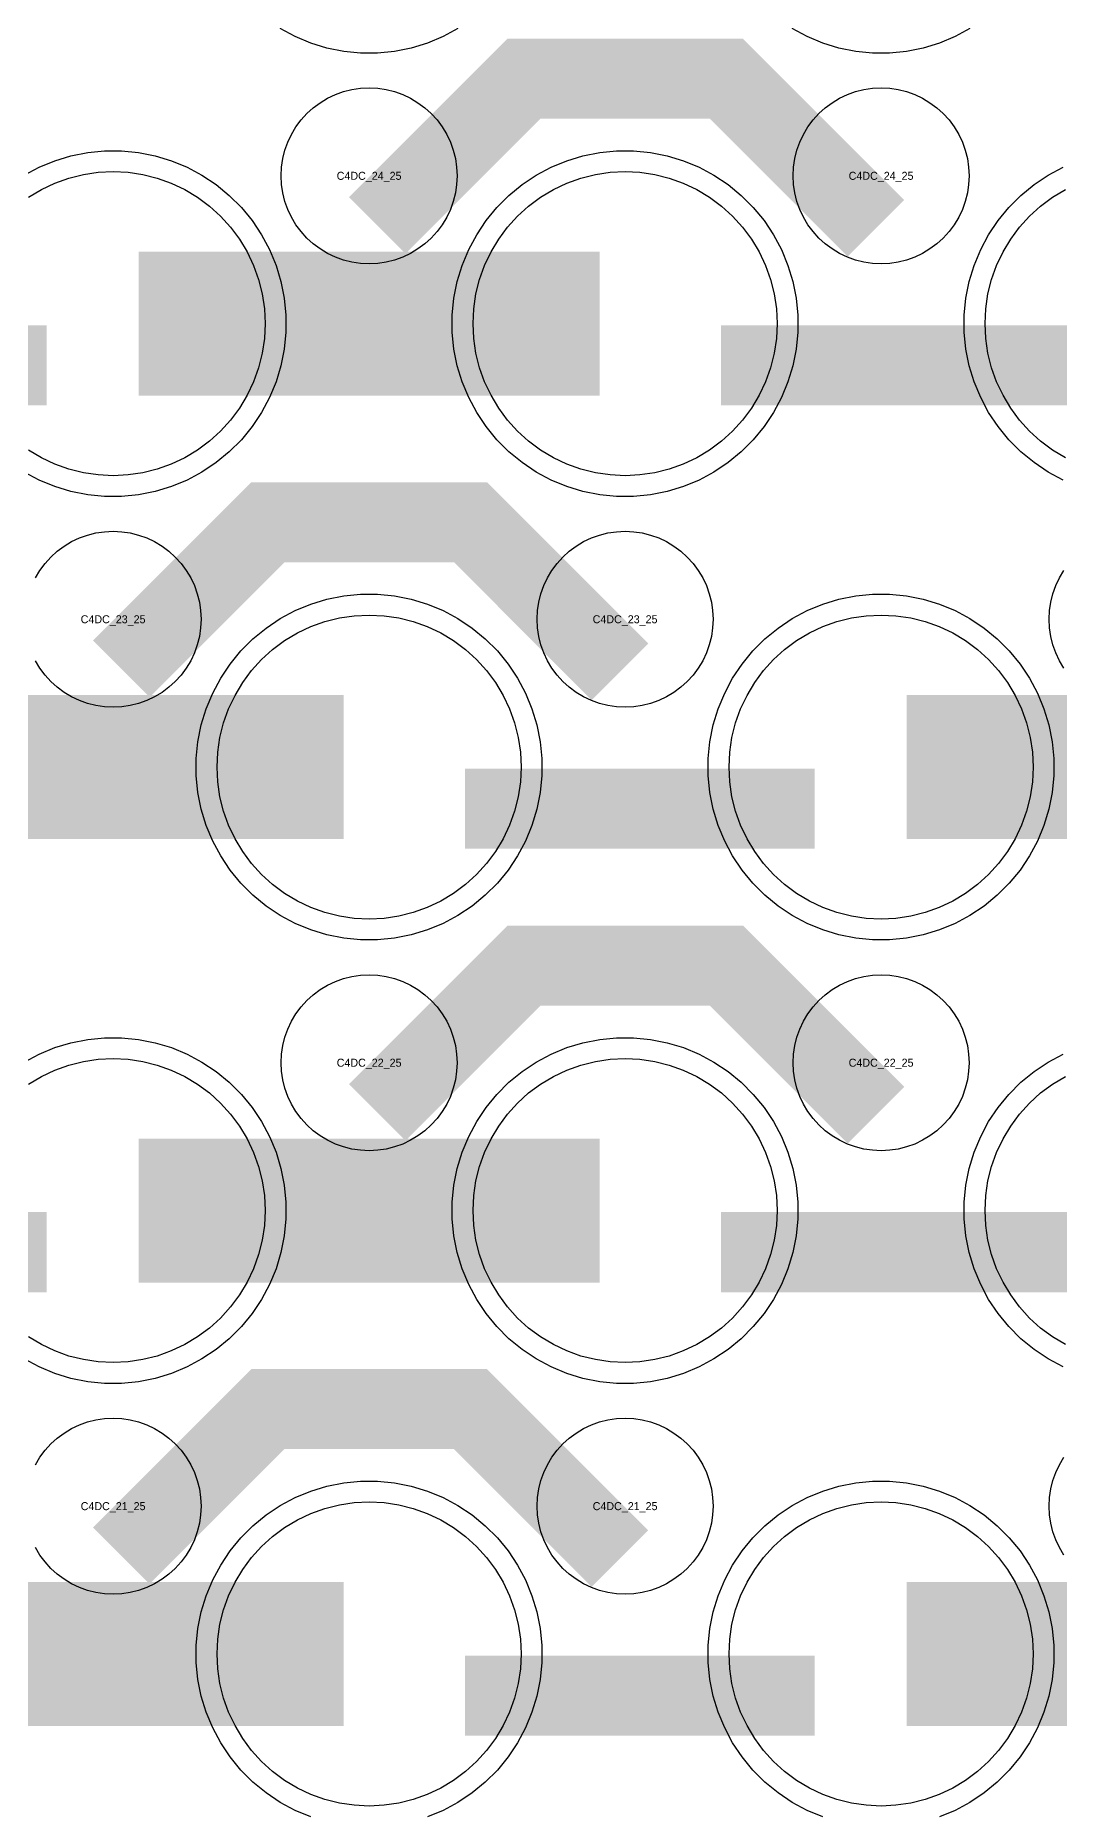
# Model space of a CAD drawing. Extents: x -11880 to 11880, y -14992 to 14992.
# Drawn here: x -4024 to -3704, y -11979 to -11424 of the extents above; entities that cross this region are included whole.
import ezdxf
from ezdxf.enums import TextEntityAlignment as Align

# ---------------------------------------------------------------- set-up
doc = ezdxf.new("R2010")
doc.units = 0
doc.header["$MEASUREMENT"] = 0
for name, color, linetype in [('GDS_775_DT_237', 138, 'CONTINUOUS'), ('RDL1_FS', 34, 'CONTINUOUS'), ('RDL_BS', 160, 'CONTINUOUS')]:
    doc.layers.add(name, color=color, linetype=linetype)

msp = doc.modelspace()

# ---------------------------------------------------------------- linework, layer by layer
at = {"layer": 'RDL1_FS', "color": 240, "true_color": 0xed1f24}
for points in [[(-4026.395, -11474.523), (-4022.395, -11472.125), (-4018.181, -11470.133), (-4013.791, -11468.561), (-4009.268, -11467.429), (-4004.657, -11466.745), (-4000, -11466.516), (-3995.343, -11466.745), (-3990.732, -11467.429), (-3986.209, -11468.561), (-3981.819, -11470.133), (-3977.605, -11472.125), (-3973.605, -11474.523), (-3969.86, -11477.301), (-3966.406, -11480.431), (-3963.276, -11483.885), (-3960.498, -11487.63), (-3958.1, -11491.63), (-3956.108, -11495.844), (-3954.536, -11500.234), (-3953.404, -11504.757), (-3952.72, -11509.368), (-3952.491, -11514.025), (-3952.72, -11518.682), (-3953.404, -11523.293), (-3954.536, -11527.816), (-3956.108, -11532.206), (-3958.1, -11536.42), (-3960.498, -11540.42), (-3963.276, -11544.165), (-3966.406, -11547.619), (-3969.86, -11550.749), (-3973.605, -11553.527), (-3977.605, -11555.925), (-3981.819, -11557.917), (-3986.209, -11559.489), (-3990.732, -11560.621), (-3995.343, -11561.305), (-4000, -11561.534), (-4004.657, -11561.305), (-4009.268, -11560.621), (-4013.791, -11559.489), (-4018.181, -11557.917), (-4022.395, -11555.925), (-4026.395, -11553.527)], [(-3702.395, -11555.925), (-3706.395, -11553.527), (-3710.14, -11550.749), (-3713.594, -11547.619), (-3716.724, -11544.165), (-3719.502, -11540.42), (-3721.9, -11536.42), (-3723.892, -11532.206), (-3725.464, -11527.816), (-3726.596, -11523.293), (-3727.28, -11518.682), (-3727.509, -11514.025), (-3727.28, -11509.368), (-3726.596, -11504.757), (-3725.464, -11500.234), (-3723.892, -11495.844), (-3721.9, -11491.63), (-3719.502, -11487.63), (-3716.724, -11483.885), (-3713.594, -11480.431), (-3710.14, -11477.301), (-3706.395, -11474.523), (-3702.395, -11472.125)]]:
    msp.add_lwpolyline(points, dxfattribs=at)
for points in [[(-3840, -11561.534), (-3844.657, -11561.305), (-3849.268, -11560.621), (-3853.791, -11559.489), (-3858.181, -11557.917), (-3862.395, -11555.925), (-3866.395, -11553.527), (-3870.14, -11550.749), (-3873.594, -11547.619), (-3876.724, -11544.165), (-3879.502, -11540.42), (-3881.9, -11536.42), (-3883.892, -11532.206), (-3885.464, -11527.816), (-3886.596, -11523.293), (-3887.28, -11518.682), (-3887.509, -11514.025), (-3887.28, -11509.368), (-3886.596, -11504.757), (-3885.464, -11500.234), (-3883.892, -11495.844), (-3881.9, -11491.63), (-3879.502, -11487.63), (-3876.724, -11483.885), (-3873.594, -11480.431), (-3870.14, -11477.301), (-3866.395, -11474.523), (-3862.395, -11472.125), (-3858.181, -11470.133), (-3853.791, -11468.561), (-3849.268, -11467.429), (-3844.657, -11466.745), (-3840, -11466.516), (-3835.343, -11466.745), (-3830.732, -11467.429), (-3826.209, -11468.561), (-3821.819, -11470.133), (-3817.605, -11472.125), (-3813.605, -11474.523), (-3809.86, -11477.301), (-3806.406, -11480.431), (-3803.276, -11483.885), (-3800.498, -11487.63), (-3798.1, -11491.63), (-3796.108, -11495.844), (-3794.536, -11500.234), (-3793.404, -11504.757), (-3792.72, -11509.368), (-3792.491, -11514.025), (-3792.72, -11518.682), (-3793.404, -11523.293), (-3794.536, -11527.816), (-3796.108, -11532.206), (-3798.1, -11536.42), (-3800.498, -11540.42), (-3803.276, -11544.165), (-3806.406, -11547.619), (-3809.86, -11550.749), (-3813.605, -11553.527), (-3817.605, -11555.925), (-3821.819, -11557.917), (-3826.209, -11559.489), (-3830.732, -11560.621), (-3835.343, -11561.305)], [(-3920, -11700.099), (-3924.657, -11699.87), (-3929.268, -11699.186), (-3933.791, -11698.054), (-3938.181, -11696.482), (-3942.395, -11694.49), (-3946.395, -11692.092), (-3950.14, -11689.314), (-3953.594, -11686.184), (-3956.724, -11682.73), (-3959.502, -11678.985), (-3961.9, -11674.985), (-3963.892, -11670.771), (-3965.464, -11666.381), (-3966.596, -11661.858), (-3967.28, -11657.247), (-3967.509, -11652.59), (-3967.28, -11647.933), (-3966.596, -11643.322), (-3965.464, -11638.799), (-3963.892, -11634.409), (-3961.9, -11630.195), (-3959.502, -11626.195), (-3956.724, -11622.45), (-3953.594, -11618.996), (-3950.14, -11615.866), (-3946.395, -11613.088), (-3942.395, -11610.69), (-3938.181, -11608.698), (-3933.791, -11607.126), (-3929.268, -11605.994), (-3924.657, -11605.31), (-3920, -11605.081), (-3915.343, -11605.31), (-3910.732, -11605.994), (-3906.209, -11607.126), (-3901.819, -11608.698), (-3897.605, -11610.69), (-3893.605, -11613.088), (-3889.86, -11615.866), (-3886.406, -11618.996), (-3883.276, -11622.45), (-3880.498, -11626.195), (-3878.1, -11630.195), (-3876.108, -11634.409), (-3874.536, -11638.799), (-3873.404, -11643.322), (-3872.72, -11647.933), (-3872.491, -11652.59), (-3872.72, -11657.247), (-3873.404, -11661.858), (-3874.536, -11666.381), (-3876.108, -11670.771), (-3878.1, -11674.985), (-3880.498, -11678.985), (-3883.276, -11682.73), (-3886.406, -11686.184), (-3889.86, -11689.314), (-3893.605, -11692.092), (-3897.605, -11694.49), (-3901.819, -11696.482), (-3906.209, -11698.054), (-3910.732, -11699.186), (-3915.343, -11699.87)], [(-3760, -11700.099), (-3764.657, -11699.87), (-3769.268, -11699.186), (-3773.791, -11698.054), (-3778.181, -11696.482), (-3782.395, -11694.49), (-3786.395, -11692.092), (-3790.14, -11689.314), (-3793.594, -11686.184), (-3796.724, -11682.73), (-3799.502, -11678.985), (-3801.9, -11674.985), (-3803.892, -11670.771), (-3805.464, -11666.381), (-3806.596, -11661.858), (-3807.28, -11657.247), (-3807.509, -11652.59), (-3807.28, -11647.933), (-3806.596, -11643.322), (-3805.464, -11638.799), (-3803.892, -11634.409), (-3801.9, -11630.195), (-3799.502, -11626.195), (-3796.724, -11622.45), (-3793.594, -11618.996), (-3790.14, -11615.866), (-3786.395, -11613.088), (-3782.395, -11610.69), (-3778.181, -11608.698), (-3773.791, -11607.126), (-3769.268, -11605.994), (-3764.657, -11605.31), (-3760, -11605.081), (-3755.343, -11605.31), (-3750.732, -11605.994), (-3746.209, -11607.126), (-3741.819, -11608.698), (-3737.605, -11610.69), (-3733.605, -11613.088), (-3729.86, -11615.866), (-3726.406, -11618.996), (-3723.276, -11622.45), (-3720.498, -11626.195), (-3718.1, -11630.195), (-3716.108, -11634.409), (-3714.536, -11638.799), (-3713.404, -11643.322), (-3712.72, -11647.933), (-3712.491, -11652.59), (-3712.72, -11657.247), (-3713.404, -11661.858), (-3714.536, -11666.381), (-3716.108, -11670.771), (-3718.1, -11674.985), (-3720.498, -11678.985), (-3723.276, -11682.73), (-3726.406, -11686.184), (-3729.86, -11689.314), (-3733.605, -11692.092), (-3737.605, -11694.49), (-3741.819, -11696.482), (-3746.209, -11698.054), (-3750.732, -11699.186), (-3755.343, -11699.87)]]:
    msp.add_lwpolyline(points, close=True, dxfattribs=at)
for points in [[(-3991.998, -11514.025, 45, 45, 0), (-3919.998, -11514.025, 45, 45, 0)], [(-3919.998, -11514.025, 45, 45, 0), (-3847.998, -11514.025, 45, 45, 0)], [(-4071.998, -11652.59, 45, 45, 0), (-3999.998, -11652.59, 45, 45, 0)], [(-3999.998, -11652.59, 45, 45, 0), (-3927.998, -11652.59, 45, 45, 0)], [(-3751.998, -11652.59, 45, 45, 0), (-3679.998, -11652.59, 45, 45, 0)]]:
    msp.add_lwpolyline(points, format="xyseb", dxfattribs=at)
at = {"layer": 'RDL1_FS'}
for points in [[(-4026.395, -11751.653), (-4022.395, -11749.255), (-4018.181, -11747.263), (-4013.791, -11745.691), (-4009.268, -11744.559), (-4004.657, -11743.875), (-4000, -11743.646), (-3995.343, -11743.875), (-3990.732, -11744.559), (-3986.209, -11745.691), (-3981.819, -11747.263), (-3977.605, -11749.255), (-3973.605, -11751.653), (-3969.86, -11754.431), (-3966.406, -11757.561), (-3963.276, -11761.015), (-3960.498, -11764.76), (-3958.1, -11768.76), (-3956.108, -11772.974), (-3954.536, -11777.364), (-3953.404, -11781.887), (-3952.72, -11786.498), (-3952.491, -11791.155), (-3952.72, -11795.812), (-3953.404, -11800.423), (-3954.536, -11804.946), (-3956.108, -11809.336), (-3958.1, -11813.55), (-3960.498, -11817.55), (-3963.276, -11821.295), (-3966.406, -11824.749), (-3969.86, -11827.879), (-3973.605, -11830.657), (-3977.605, -11833.055), (-3981.819, -11835.047), (-3986.209, -11836.619), (-3990.732, -11837.751), (-3995.343, -11838.435), (-4000, -11838.664), (-4004.657, -11838.435), (-4009.268, -11837.751), (-4013.791, -11836.619), (-4018.181, -11835.047), (-4022.395, -11833.055), (-4026.395, -11830.657)], [(-3702.395, -11833.055), (-3706.395, -11830.657), (-3710.14, -11827.879), (-3713.594, -11824.749), (-3716.724, -11821.295), (-3719.502, -11817.55), (-3721.9, -11813.55), (-3723.892, -11809.336), (-3725.464, -11804.946), (-3726.596, -11800.423), (-3727.28, -11795.812), (-3727.509, -11791.155), (-3727.28, -11786.498), (-3726.596, -11781.887), (-3725.464, -11777.364), (-3723.892, -11772.974), (-3721.9, -11768.76), (-3719.502, -11764.76), (-3716.724, -11761.015), (-3713.594, -11757.561), (-3710.14, -11754.431), (-3706.395, -11751.653), (-3702.395, -11749.255)]]:
    msp.add_lwpolyline(points, dxfattribs=at)
for points in [[(-3840, -11838.664), (-3844.657, -11838.435), (-3849.268, -11837.751), (-3853.791, -11836.619), (-3858.181, -11835.047), (-3862.395, -11833.055), (-3866.395, -11830.657), (-3870.14, -11827.879), (-3873.594, -11824.749), (-3876.724, -11821.295), (-3879.502, -11817.55), (-3881.9, -11813.55), (-3883.892, -11809.336), (-3885.464, -11804.946), (-3886.596, -11800.423), (-3887.28, -11795.812), (-3887.509, -11791.155), (-3887.28, -11786.498), (-3886.596, -11781.887), (-3885.464, -11777.364), (-3883.892, -11772.974), (-3881.9, -11768.76), (-3879.502, -11764.76), (-3876.724, -11761.015), (-3873.594, -11757.561), (-3870.14, -11754.431), (-3866.395, -11751.653), (-3862.395, -11749.255), (-3858.181, -11747.263), (-3853.791, -11745.691), (-3849.268, -11744.559), (-3844.657, -11743.875), (-3840, -11743.646), (-3835.343, -11743.875), (-3830.732, -11744.559), (-3826.209, -11745.691), (-3821.819, -11747.263), (-3817.605, -11749.255), (-3813.605, -11751.653), (-3809.86, -11754.431), (-3806.406, -11757.561), (-3803.276, -11761.015), (-3800.498, -11764.76), (-3798.1, -11768.76), (-3796.108, -11772.974), (-3794.536, -11777.364), (-3793.404, -11781.887), (-3792.72, -11786.498), (-3792.491, -11791.155), (-3792.72, -11795.812), (-3793.404, -11800.423), (-3794.536, -11804.946), (-3796.108, -11809.336), (-3798.1, -11813.55), (-3800.498, -11817.55), (-3803.276, -11821.295), (-3806.406, -11824.749), (-3809.86, -11827.879), (-3813.605, -11830.657), (-3817.605, -11833.055), (-3821.819, -11835.047), (-3826.209, -11836.619), (-3830.732, -11837.751), (-3835.343, -11838.435)], [(-3920, -11977.229), (-3924.657, -11977), (-3929.268, -11976.316), (-3933.791, -11975.184), (-3938.181, -11973.612), (-3942.395, -11971.62), (-3946.395, -11969.222), (-3950.14, -11966.444), (-3953.594, -11963.314), (-3956.724, -11959.86), (-3959.502, -11956.115), (-3961.9, -11952.115), (-3963.892, -11947.901), (-3965.464, -11943.511), (-3966.596, -11938.988), (-3967.28, -11934.377), (-3967.509, -11929.72), (-3967.28, -11925.063), (-3966.596, -11920.452), (-3965.464, -11915.929), (-3963.892, -11911.539), (-3961.9, -11907.325), (-3959.502, -11903.325), (-3956.724, -11899.58), (-3953.594, -11896.126), (-3950.14, -11892.996), (-3946.395, -11890.218), (-3942.395, -11887.82), (-3938.181, -11885.828), (-3933.791, -11884.256), (-3929.268, -11883.124), (-3924.657, -11882.44), (-3920, -11882.211), (-3915.343, -11882.44), (-3910.732, -11883.124), (-3906.209, -11884.256), (-3901.819, -11885.828), (-3897.605, -11887.82), (-3893.605, -11890.218), (-3889.86, -11892.996), (-3886.406, -11896.126), (-3883.276, -11899.58), (-3880.498, -11903.325), (-3878.1, -11907.325), (-3876.108, -11911.539), (-3874.536, -11915.929), (-3873.404, -11920.452), (-3872.72, -11925.063), (-3872.491, -11929.72), (-3872.72, -11934.377), (-3873.404, -11938.988), (-3874.536, -11943.511), (-3876.108, -11947.901), (-3878.1, -11952.115), (-3880.498, -11956.115), (-3883.276, -11959.86), (-3886.406, -11963.314), (-3889.86, -11966.444), (-3893.605, -11969.222), (-3897.605, -11971.62), (-3901.819, -11973.612), (-3906.209, -11975.184), (-3910.732, -11976.316), (-3915.343, -11977)], [(-3760, -11977.229), (-3764.657, -11977), (-3769.268, -11976.316), (-3773.791, -11975.184), (-3778.181, -11973.612), (-3782.395, -11971.62), (-3786.395, -11969.222), (-3790.14, -11966.444), (-3793.594, -11963.314), (-3796.724, -11959.86), (-3799.502, -11956.115), (-3801.9, -11952.115), (-3803.892, -11947.901), (-3805.464, -11943.511), (-3806.596, -11938.988), (-3807.28, -11934.377), (-3807.509, -11929.72), (-3807.28, -11925.063), (-3806.596, -11920.452), (-3805.464, -11915.929), (-3803.892, -11911.539), (-3801.9, -11907.325), (-3799.502, -11903.325), (-3796.724, -11899.58), (-3793.594, -11896.126), (-3790.14, -11892.996), (-3786.395, -11890.218), (-3782.395, -11887.82), (-3778.181, -11885.828), (-3773.791, -11884.256), (-3769.268, -11883.124), (-3764.657, -11882.44), (-3760, -11882.211), (-3755.343, -11882.44), (-3750.732, -11883.124), (-3746.209, -11884.256), (-3741.819, -11885.828), (-3737.605, -11887.82), (-3733.605, -11890.218), (-3729.86, -11892.996), (-3726.406, -11896.126), (-3723.276, -11899.58), (-3720.498, -11903.325), (-3718.1, -11907.325), (-3716.108, -11911.539), (-3714.536, -11915.929), (-3713.404, -11920.452), (-3712.72, -11925.063), (-3712.491, -11929.72), (-3712.72, -11934.377), (-3713.404, -11938.988), (-3714.536, -11943.511), (-3716.108, -11947.901), (-3718.1, -11952.115), (-3720.498, -11956.115), (-3723.276, -11959.86), (-3726.406, -11963.314), (-3729.86, -11966.444), (-3733.605, -11969.222), (-3737.605, -11971.62), (-3741.819, -11973.612), (-3746.209, -11975.184), (-3750.732, -11976.316), (-3755.343, -11977)]]:
    msp.add_lwpolyline(points, close=True, dxfattribs=at)
for points in [[(-3991.998, -11791.155, 45, 45, 0), (-3919.998, -11791.155, 45, 45, 0)], [(-3919.998, -11791.155, 45, 45, 0), (-3847.998, -11791.155, 45, 45, 0)], [(-4071.998, -11929.72, 45, 45, 0), (-3999.998, -11929.72, 45, 45, 0)], [(-3999.998, -11929.72, 45, 45, 0), (-3927.998, -11929.72, 45, 45, 0)], [(-3751.998, -11929.72, 45, 45, 0), (-3679.998, -11929.72, 45, 45, 0)]]:
    msp.add_lwpolyline(points, format="xyseb", dxfattribs=at)
at = {"layer": 'RDL_BS'}
for points in [[(-3892.223, -11421.843), (-3896.885, -11424.335), (-3901.795, -11426.366), (-3906.835, -11427.897), (-3912.062, -11428.943), (-3917.356, -11429.46), (-3922.644, -11429.46), (-3927.938, -11428.943), (-3933.165, -11427.897), (-3938.205, -11426.366), (-3943.115, -11424.335), (-3947.777, -11421.843)], [(-3732.223, -11421.843), (-3736.885, -11424.335), (-3741.795, -11426.366), (-3746.835, -11427.897), (-3752.062, -11428.943), (-3757.356, -11429.46), (-3762.644, -11429.46), (-3767.938, -11428.943), (-3773.165, -11427.897), (-3778.205, -11426.366), (-3783.115, -11424.335), (-3787.777, -11421.843)], [(-4024.25, -11593.446), (-4022.857, -11591.122), (-4021.254, -11588.959), (-4019.442, -11586.96), (-4017.443, -11585.148), (-4015.28, -11583.545), (-4012.956, -11582.152), (-4010.519, -11581), (-4007.984, -11580.093), (-4005.365, -11579.436), (-4002.693, -11579.04), (-4000, -11578.908), (-3997.307, -11579.04), (-3994.635, -11579.436), (-3992.016, -11580.093), (-3989.481, -11581), (-3987.044, -11582.152), (-3984.72, -11583.545), (-3982.557, -11585.148), (-3980.558, -11586.96), (-3978.746, -11588.959), (-3977.143, -11591.122), (-3975.75, -11593.446), (-3974.598, -11595.883), (-3973.691, -11598.418), (-3973.034, -11601.037), (-3972.638, -11603.709), (-3972.506, -11606.402), (-3972.638, -11609.095), (-3973.034, -11611.767), (-3973.691, -11614.386), (-3974.598, -11616.921), (-3975.75, -11619.358), (-3977.143, -11621.682), (-3978.746, -11623.845), (-3980.558, -11625.844), (-3982.557, -11627.656), (-3984.72, -11629.259), (-3987.044, -11630.652), (-3989.481, -11631.804), (-3992.016, -11632.711), (-3994.635, -11633.368), (-3997.307, -11633.764), (-4000, -11633.896), (-4002.693, -11633.764), (-4005.365, -11633.368), (-4007.984, -11632.711), (-4010.519, -11631.804), (-4012.956, -11630.652), (-4015.28, -11629.259), (-4017.443, -11627.656), (-4019.442, -11625.844), (-4021.254, -11623.845), (-4022.857, -11621.682), (-4024.25, -11619.358)], [(-3702.857, -11621.682), (-3704.25, -11619.358), (-3705.402, -11616.921), (-3706.309, -11614.386), (-3706.966, -11611.767), (-3707.362, -11609.095), (-3707.494, -11606.402), (-3707.362, -11603.709), (-3706.966, -11601.037), (-3706.309, -11598.418), (-3705.402, -11595.883), (-3704.25, -11593.446), (-3702.857, -11591.122)], [(-4027.777, -11744.772), (-4023.115, -11742.28), (-4018.205, -11740.249), (-4013.165, -11738.718), (-4007.938, -11737.672), (-4002.644, -11737.155), (-3997.356, -11737.155), (-3992.062, -11737.672), (-3986.835, -11738.718), (-3981.795, -11740.249), (-3976.885, -11742.28), (-3972.223, -11744.772), (-3967.809, -11747.719), (-3963.708, -11751.081), (-3959.926, -11754.863), (-3956.564, -11758.964), (-3953.617, -11763.378), (-3951.125, -11768.04), (-3949.094, -11772.95), (-3947.563, -11777.99), (-3946.517, -11783.217), (-3946, -11788.511), (-3946, -11793.799), (-3946.517, -11799.093), (-3947.563, -11804.32), (-3949.094, -11809.36), (-3951.125, -11814.27), (-3953.617, -11818.932), (-3956.564, -11823.346), (-3959.926, -11827.447), (-3963.708, -11831.229), (-3967.809, -11834.591), (-3972.223, -11837.538), (-3976.885, -11840.03), (-3981.795, -11842.061), (-3986.835, -11843.592), (-3992.062, -11844.638), (-3997.356, -11845.155), (-4002.644, -11845.155), (-4007.938, -11844.638), (-4013.165, -11843.592), (-4018.205, -11842.061), (-4023.115, -11840.03), (-4027.777, -11837.538)], [(-3703.115, -11840.03), (-3707.777, -11837.538), (-3712.191, -11834.591), (-3716.292, -11831.229), (-3720.074, -11827.447), (-3723.436, -11823.346), (-3726.383, -11818.932), (-3728.875, -11814.27), (-3730.906, -11809.36), (-3732.437, -11804.32), (-3733.483, -11799.093), (-3734, -11793.799), (-3734, -11788.511), (-3733.483, -11783.217), (-3732.437, -11777.99), (-3730.906, -11772.95), (-3728.875, -11768.04), (-3726.383, -11763.378), (-3723.436, -11758.964), (-3720.074, -11754.863), (-3716.292, -11751.081), (-3712.191, -11747.719), (-3707.777, -11744.772), (-3703.115, -11742.28)], [(-4024.25, -11870.576), (-4022.857, -11868.252), (-4021.254, -11866.089), (-4019.442, -11864.09), (-4017.443, -11862.278), (-4015.28, -11860.675), (-4012.956, -11859.282), (-4010.519, -11858.13), (-4007.984, -11857.223), (-4005.365, -11856.566), (-4002.693, -11856.17), (-4000, -11856.038), (-3997.307, -11856.17), (-3994.635, -11856.566), (-3992.016, -11857.223), (-3989.481, -11858.13), (-3987.044, -11859.282), (-3984.72, -11860.675), (-3982.557, -11862.278), (-3980.558, -11864.09), (-3978.746, -11866.089), (-3977.143, -11868.252), (-3975.75, -11870.576), (-3974.598, -11873.013), (-3973.691, -11875.548), (-3973.034, -11878.167), (-3972.638, -11880.839), (-3972.506, -11883.532), (-3972.638, -11886.225), (-3973.034, -11888.897), (-3973.691, -11891.516), (-3974.598, -11894.051), (-3975.75, -11896.488), (-3977.143, -11898.812), (-3978.746, -11900.975), (-3980.558, -11902.974), (-3982.557, -11904.786), (-3984.72, -11906.389), (-3987.044, -11907.782), (-3989.481, -11908.934), (-3992.016, -11909.841), (-3994.635, -11910.498), (-3997.307, -11910.894), (-4000, -11911.026), (-4002.693, -11910.894), (-4005.365, -11910.498), (-4007.984, -11909.841), (-4010.519, -11908.934), (-4012.956, -11907.782), (-4015.28, -11906.389), (-4017.443, -11904.786), (-4019.442, -11902.974), (-4021.254, -11900.975), (-4022.857, -11898.812), (-4024.25, -11896.488)], [(-3702.857, -11898.812), (-3704.25, -11896.488), (-3705.402, -11894.051), (-3706.309, -11891.516), (-3706.966, -11888.897), (-3707.362, -11886.225), (-3707.494, -11883.532), (-3707.362, -11880.839), (-3706.966, -11878.167), (-3706.309, -11875.548), (-3705.402, -11873.013), (-3704.25, -11870.576), (-3702.857, -11868.252)], [(-3938.205, -11980.626), (-3943.115, -11978.595), (-3947.777, -11976.103), (-3952.191, -11973.156), (-3956.292, -11969.794), (-3960.074, -11966.012), (-3963.436, -11961.911), (-3966.383, -11957.497), (-3968.875, -11952.835), (-3970.906, -11947.925), (-3972.437, -11942.885), (-3973.483, -11937.658), (-3974, -11932.364), (-3974, -11927.076), (-3973.483, -11921.782), (-3972.437, -11916.555), (-3970.906, -11911.515), (-3968.875, -11906.605), (-3966.383, -11901.943), (-3963.436, -11897.529), (-3960.074, -11893.428), (-3956.292, -11889.646), (-3952.191, -11886.284), (-3947.777, -11883.337), (-3943.115, -11880.845), (-3938.205, -11878.814), (-3933.165, -11877.283), (-3927.938, -11876.237), (-3922.644, -11875.72), (-3917.356, -11875.72), (-3912.062, -11876.237), (-3906.835, -11877.283), (-3901.795, -11878.814), (-3896.885, -11880.845), (-3892.223, -11883.337), (-3887.809, -11886.284), (-3883.708, -11889.646), (-3879.926, -11893.428), (-3876.564, -11897.529), (-3873.617, -11901.943), (-3871.125, -11906.605), (-3869.094, -11911.515), (-3867.563, -11916.555), (-3866.517, -11921.782), (-3866, -11927.076), (-3866, -11932.364), (-3866.517, -11937.658), (-3867.563, -11942.885), (-3869.094, -11947.925), (-3871.125, -11952.835), (-3873.617, -11957.497), (-3876.564, -11961.911), (-3879.926, -11966.012), (-3883.708, -11969.794), (-3887.809, -11973.156), (-3892.223, -11976.103), (-3896.885, -11978.595), (-3901.795, -11980.626)], [(-3778.205, -11980.626), (-3783.115, -11978.595), (-3787.777, -11976.103), (-3792.191, -11973.156), (-3796.292, -11969.794), (-3800.074, -11966.012), (-3803.436, -11961.911), (-3806.383, -11957.497), (-3808.875, -11952.835), (-3810.906, -11947.925), (-3812.437, -11942.885), (-3813.483, -11937.658), (-3814, -11932.364), (-3814, -11927.076), (-3813.483, -11921.782), (-3812.437, -11916.555), (-3810.906, -11911.515), (-3808.875, -11906.605), (-3806.383, -11901.943), (-3803.436, -11897.529), (-3800.074, -11893.428), (-3796.292, -11889.646), (-3792.191, -11886.284), (-3787.777, -11883.337), (-3783.115, -11880.845), (-3778.205, -11878.814), (-3773.165, -11877.283), (-3767.938, -11876.237), (-3762.644, -11875.72), (-3757.356, -11875.72), (-3752.062, -11876.237), (-3746.835, -11877.283), (-3741.795, -11878.814), (-3736.885, -11880.845), (-3732.223, -11883.337), (-3727.809, -11886.284), (-3723.708, -11889.646), (-3719.926, -11893.428), (-3716.564, -11897.529), (-3713.617, -11901.943), (-3711.125, -11906.605), (-3709.094, -11911.515), (-3707.563, -11916.555), (-3706.517, -11921.782), (-3706, -11927.076), (-3706, -11932.364), (-3706.517, -11937.658), (-3707.563, -11942.885), (-3709.094, -11947.925), (-3711.125, -11952.835), (-3713.617, -11957.497), (-3716.564, -11961.911), (-3719.926, -11966.012), (-3723.708, -11969.794), (-3727.809, -11973.156), (-3732.223, -11976.103), (-3736.885, -11978.595), (-3741.795, -11980.626)]]:
    msp.add_lwpolyline(points, dxfattribs=at)
for points in [[(-3917.438, -11483.339, 25, 25, 0), (-3871.623, -11437.524, 25, 25, 0), (-3838.07, -11437.524, 25, 25, 0)], [(-3761.599, -11484.238, 25, 25, 0), (-3808.313, -11437.524, 25, 25, 0), (-3838.071, -11437.524, 25, 25, 0)], [(-3997.438, -11621.904, 25, 25, 0), (-3951.623, -11576.089, 25, 25, 0), (-3918.07, -11576.089, 25, 25, 0)], [(-3841.599, -11622.803, 25, 25, 0), (-3888.313, -11576.089, 25, 25, 0), (-3918.071, -11576.089, 25, 25, 0)], [(-3917.438, -11760.469, 25, 25, 0), (-3871.623, -11714.654, 25, 25, 0), (-3838.07, -11714.654, 25, 25, 0)], [(-3761.599, -11761.368, 25, 25, 0), (-3808.313, -11714.654, 25, 25, 0), (-3838.071, -11714.654, 25, 25, 0)], [(-4129.984, -11804.168, 25, 25, 0), (-4020.719, -11804.168, 25, 25, 0)], [(-3809.984, -11804.168, 25, 25, 0), (-3700.719, -11804.168, 25, 25, 0)], [(-3997.438, -11899.034, 25, 25, 0), (-3951.623, -11853.219, 25, 25, 0), (-3918.07, -11853.219, 25, 25, 0)], [(-3841.599, -11899.933, 25, 25, 0), (-3888.313, -11853.219, 25, 25, 0), (-3918.071, -11853.219, 25, 25, 0)], [(-3889.984, -11942.733, 25, 25, 0), (-3780.719, -11942.733, 25, 25, 0)]]:
    msp.add_lwpolyline(points, format="xyseb", dxfattribs=at)
for points in [[(-3920, -11495.331), (-3922.693, -11495.199), (-3925.365, -11494.803), (-3927.984, -11494.146), (-3930.519, -11493.239), (-3932.956, -11492.087), (-3935.28, -11490.694), (-3937.443, -11489.091), (-3939.442, -11487.279), (-3941.254, -11485.28), (-3942.857, -11483.117), (-3944.25, -11480.793), (-3945.402, -11478.356), (-3946.309, -11475.821), (-3946.966, -11473.202), (-3947.362, -11470.53), (-3947.494, -11467.837), (-3947.362, -11465.144), (-3946.966, -11462.472), (-3946.309, -11459.853), (-3945.402, -11457.318), (-3944.25, -11454.881), (-3942.857, -11452.557), (-3941.254, -11450.394), (-3939.442, -11448.395), (-3937.443, -11446.583), (-3935.28, -11444.98), (-3932.956, -11443.587), (-3930.519, -11442.435), (-3927.984, -11441.528), (-3925.365, -11440.871), (-3922.693, -11440.475), (-3920, -11440.343), (-3917.307, -11440.475), (-3914.635, -11440.871), (-3912.016, -11441.528), (-3909.481, -11442.435), (-3907.044, -11443.587), (-3904.72, -11444.98), (-3902.557, -11446.583), (-3900.558, -11448.395), (-3898.746, -11450.394), (-3897.143, -11452.557), (-3895.75, -11454.881), (-3894.598, -11457.318), (-3893.691, -11459.853), (-3893.034, -11462.472), (-3892.638, -11465.144), (-3892.506, -11467.837), (-3892.638, -11470.53), (-3893.034, -11473.202), (-3893.691, -11475.821), (-3894.598, -11478.356), (-3895.75, -11480.793), (-3897.143, -11483.117), (-3898.746, -11485.28), (-3900.558, -11487.279), (-3902.557, -11489.091), (-3904.72, -11490.694), (-3907.044, -11492.087), (-3909.481, -11493.239), (-3912.016, -11494.146), (-3914.635, -11494.803), (-3917.307, -11495.199)], [(-3760, -11495.331), (-3762.693, -11495.199), (-3765.365, -11494.803), (-3767.984, -11494.146), (-3770.519, -11493.239), (-3772.956, -11492.087), (-3775.28, -11490.694), (-3777.443, -11489.091), (-3779.442, -11487.279), (-3781.254, -11485.28), (-3782.857, -11483.117), (-3784.25, -11480.793), (-3785.402, -11478.356), (-3786.309, -11475.821), (-3786.966, -11473.202), (-3787.362, -11470.53), (-3787.494, -11467.837), (-3787.362, -11465.144), (-3786.966, -11462.472), (-3786.309, -11459.853), (-3785.402, -11457.318), (-3784.25, -11454.881), (-3782.857, -11452.557), (-3781.254, -11450.394), (-3779.442, -11448.395), (-3777.443, -11446.583), (-3775.28, -11444.98), (-3772.956, -11443.587), (-3770.519, -11442.435), (-3767.984, -11441.528), (-3765.365, -11440.871), (-3762.693, -11440.475), (-3760, -11440.343), (-3757.307, -11440.475), (-3754.635, -11440.871), (-3752.016, -11441.528), (-3749.481, -11442.435), (-3747.044, -11443.587), (-3744.72, -11444.98), (-3742.557, -11446.583), (-3740.558, -11448.395), (-3738.746, -11450.394), (-3737.143, -11452.557), (-3735.75, -11454.881), (-3734.598, -11457.318), (-3733.691, -11459.853), (-3733.034, -11462.472), (-3732.638, -11465.144), (-3732.506, -11467.837), (-3732.638, -11470.53), (-3733.034, -11473.202), (-3733.691, -11475.821), (-3734.598, -11478.356), (-3735.75, -11480.793), (-3737.143, -11483.117), (-3738.746, -11485.28), (-3740.558, -11487.279), (-3742.557, -11489.091), (-3744.72, -11490.694), (-3747.044, -11492.087), (-3749.481, -11493.239), (-3752.016, -11494.146), (-3754.635, -11494.803), (-3757.307, -11495.199)], [(-3840, -11633.896), (-3842.693, -11633.764), (-3845.365, -11633.368), (-3847.984, -11632.711), (-3850.519, -11631.804), (-3852.956, -11630.652), (-3855.28, -11629.259), (-3857.443, -11627.656), (-3859.442, -11625.844), (-3861.254, -11623.845), (-3862.857, -11621.682), (-3864.25, -11619.358), (-3865.402, -11616.921), (-3866.309, -11614.386), (-3866.966, -11611.767), (-3867.362, -11609.095), (-3867.494, -11606.402), (-3867.362, -11603.709), (-3866.966, -11601.037), (-3866.309, -11598.418), (-3865.402, -11595.883), (-3864.25, -11593.446), (-3862.857, -11591.122), (-3861.254, -11588.959), (-3859.442, -11586.96), (-3857.443, -11585.148), (-3855.28, -11583.545), (-3852.956, -11582.152), (-3850.519, -11581), (-3847.984, -11580.093), (-3845.365, -11579.436), (-3842.693, -11579.04), (-3840, -11578.908), (-3837.307, -11579.04), (-3834.635, -11579.436), (-3832.016, -11580.093), (-3829.481, -11581), (-3827.044, -11582.152), (-3824.72, -11583.545), (-3822.557, -11585.148), (-3820.558, -11586.96), (-3818.746, -11588.959), (-3817.143, -11591.122), (-3815.75, -11593.446), (-3814.598, -11595.883), (-3813.691, -11598.418), (-3813.034, -11601.037), (-3812.638, -11603.709), (-3812.506, -11606.402), (-3812.638, -11609.095), (-3813.034, -11611.767), (-3813.691, -11614.386), (-3814.598, -11616.921), (-3815.75, -11619.358), (-3817.143, -11621.682), (-3818.746, -11623.845), (-3820.558, -11625.844), (-3822.557, -11627.656), (-3824.72, -11629.259), (-3827.044, -11630.652), (-3829.481, -11631.804), (-3832.016, -11632.711), (-3834.635, -11633.368), (-3837.307, -11633.764)], [(-3920, -11772.461), (-3922.693, -11772.329), (-3925.365, -11771.933), (-3927.984, -11771.276), (-3930.519, -11770.369), (-3932.956, -11769.217), (-3935.28, -11767.824), (-3937.443, -11766.221), (-3939.442, -11764.409), (-3941.254, -11762.41), (-3942.857, -11760.247), (-3944.25, -11757.923), (-3945.402, -11755.486), (-3946.309, -11752.951), (-3946.966, -11750.332), (-3947.362, -11747.66), (-3947.494, -11744.967), (-3947.362, -11742.274), (-3946.966, -11739.602), (-3946.309, -11736.983), (-3945.402, -11734.448), (-3944.25, -11732.011), (-3942.857, -11729.687), (-3941.254, -11727.524), (-3939.442, -11725.525), (-3937.443, -11723.713), (-3935.28, -11722.11), (-3932.956, -11720.717), (-3930.519, -11719.565), (-3927.984, -11718.658), (-3925.365, -11718.001), (-3922.693, -11717.605), (-3920, -11717.473), (-3917.307, -11717.605), (-3914.635, -11718.001), (-3912.016, -11718.658), (-3909.481, -11719.565), (-3907.044, -11720.717), (-3904.72, -11722.11), (-3902.557, -11723.713), (-3900.558, -11725.525), (-3898.746, -11727.524), (-3897.143, -11729.687), (-3895.75, -11732.011), (-3894.598, -11734.448), (-3893.691, -11736.983), (-3893.034, -11739.602), (-3892.638, -11742.274), (-3892.506, -11744.967), (-3892.638, -11747.66), (-3893.034, -11750.332), (-3893.691, -11752.951), (-3894.598, -11755.486), (-3895.75, -11757.923), (-3897.143, -11760.247), (-3898.746, -11762.41), (-3900.558, -11764.409), (-3902.557, -11766.221), (-3904.72, -11767.824), (-3907.044, -11769.217), (-3909.481, -11770.369), (-3912.016, -11771.276), (-3914.635, -11771.933), (-3917.307, -11772.329)], [(-3760, -11772.461), (-3762.693, -11772.329), (-3765.365, -11771.933), (-3767.984, -11771.276), (-3770.519, -11770.369), (-3772.956, -11769.217), (-3775.28, -11767.824), (-3777.443, -11766.221), (-3779.442, -11764.409), (-3781.254, -11762.41), (-3782.857, -11760.247), (-3784.25, -11757.923), (-3785.402, -11755.486), (-3786.309, -11752.951), (-3786.966, -11750.332), (-3787.362, -11747.66), (-3787.494, -11744.967), (-3787.362, -11742.274), (-3786.966, -11739.602), (-3786.309, -11736.983), (-3785.402, -11734.448), (-3784.25, -11732.011), (-3782.857, -11729.687), (-3781.254, -11727.524), (-3779.442, -11725.525), (-3777.443, -11723.713), (-3775.28, -11722.11), (-3772.956, -11720.717), (-3770.519, -11719.565), (-3767.984, -11718.658), (-3765.365, -11718.001), (-3762.693, -11717.605), (-3760, -11717.473), (-3757.307, -11717.605), (-3754.635, -11718.001), (-3752.016, -11718.658), (-3749.481, -11719.565), (-3747.044, -11720.717), (-3744.72, -11722.11), (-3742.557, -11723.713), (-3740.558, -11725.525), (-3738.746, -11727.524), (-3737.143, -11729.687), (-3735.75, -11732.011), (-3734.598, -11734.448), (-3733.691, -11736.983), (-3733.034, -11739.602), (-3732.638, -11742.274), (-3732.506, -11744.967), (-3732.638, -11747.66), (-3733.034, -11750.332), (-3733.691, -11752.951), (-3734.598, -11755.486), (-3735.75, -11757.923), (-3737.143, -11760.247), (-3738.746, -11762.41), (-3740.558, -11764.409), (-3742.557, -11766.221), (-3744.72, -11767.824), (-3747.044, -11769.217), (-3749.481, -11770.369), (-3752.016, -11771.276), (-3754.635, -11771.933), (-3757.307, -11772.329)], [(-3842.644, -11845.155), (-3847.938, -11844.638), (-3853.165, -11843.592), (-3858.205, -11842.061), (-3863.115, -11840.03), (-3867.777, -11837.538), (-3872.191, -11834.591), (-3876.292, -11831.229), (-3880.074, -11827.447), (-3883.436, -11823.346), (-3886.383, -11818.932), (-3888.875, -11814.27), (-3890.906, -11809.36), (-3892.437, -11804.32), (-3893.483, -11799.093), (-3894, -11793.799), (-3894, -11788.511), (-3893.483, -11783.217), (-3892.437, -11777.99), (-3890.906, -11772.95), (-3888.875, -11768.04), (-3886.383, -11763.378), (-3883.436, -11758.964), (-3880.074, -11754.863), (-3876.292, -11751.081), (-3872.191, -11747.719), (-3867.777, -11744.772), (-3863.115, -11742.28), (-3858.205, -11740.249), (-3853.165, -11738.718), (-3847.938, -11737.672), (-3842.644, -11737.155), (-3837.356, -11737.155), (-3832.062, -11737.672), (-3826.835, -11738.718), (-3821.795, -11740.249), (-3816.885, -11742.28), (-3812.223, -11744.772), (-3807.809, -11747.719), (-3803.708, -11751.081), (-3799.926, -11754.863), (-3796.564, -11758.964), (-3793.617, -11763.378), (-3791.125, -11768.04), (-3789.094, -11772.95), (-3787.563, -11777.99), (-3786.517, -11783.217), (-3786, -11788.511), (-3786, -11793.799), (-3786.517, -11799.093), (-3787.563, -11804.32), (-3789.094, -11809.36), (-3791.125, -11814.27), (-3793.617, -11818.932), (-3796.564, -11823.346), (-3799.926, -11827.447), (-3803.708, -11831.229), (-3807.809, -11834.591), (-3812.223, -11837.538), (-3816.885, -11840.03), (-3821.795, -11842.061), (-3826.835, -11843.592), (-3832.062, -11844.638), (-3837.356, -11845.155)], [(-3840, -11911.026), (-3842.693, -11910.894), (-3845.365, -11910.498), (-3847.984, -11909.841), (-3850.519, -11908.934), (-3852.956, -11907.782), (-3855.28, -11906.389), (-3857.443, -11904.786), (-3859.442, -11902.974), (-3861.254, -11900.975), (-3862.857, -11898.812), (-3864.25, -11896.488), (-3865.402, -11894.051), (-3866.309, -11891.516), (-3866.966, -11888.897), (-3867.362, -11886.225), (-3867.494, -11883.532), (-3867.362, -11880.839), (-3866.966, -11878.167), (-3866.309, -11875.548), (-3865.402, -11873.013), (-3864.25, -11870.576), (-3862.857, -11868.252), (-3861.254, -11866.089), (-3859.442, -11864.09), (-3857.443, -11862.278), (-3855.28, -11860.675), (-3852.956, -11859.282), (-3850.519, -11858.13), (-3847.984, -11857.223), (-3845.365, -11856.566), (-3842.693, -11856.17), (-3840, -11856.038), (-3837.307, -11856.17), (-3834.635, -11856.566), (-3832.016, -11857.223), (-3829.481, -11858.13), (-3827.044, -11859.282), (-3824.72, -11860.675), (-3822.557, -11862.278), (-3820.558, -11864.09), (-3818.746, -11866.089), (-3817.143, -11868.252), (-3815.75, -11870.576), (-3814.598, -11873.013), (-3813.691, -11875.548), (-3813.034, -11878.167), (-3812.638, -11880.839), (-3812.506, -11883.532), (-3812.638, -11886.225), (-3813.034, -11888.897), (-3813.691, -11891.516), (-3814.598, -11894.051), (-3815.75, -11896.488), (-3817.143, -11898.812), (-3818.746, -11900.975), (-3820.558, -11902.974), (-3822.557, -11904.786), (-3824.72, -11906.389), (-3827.044, -11907.782), (-3829.481, -11908.934), (-3832.016, -11909.841), (-3834.635, -11910.498), (-3837.307, -11910.894)]]:
    msp.add_lwpolyline(points, close=True, dxfattribs=at)
at = {"layer": 'RDL_BS', "color": 240, "true_color": 0xed1f24}
for points in [[(-4027.777, -11467.642), (-4023.115, -11465.15), (-4018.205, -11463.119), (-4013.165, -11461.588), (-4007.938, -11460.542), (-4002.644, -11460.025), (-3997.356, -11460.025), (-3992.062, -11460.542), (-3986.835, -11461.588), (-3981.795, -11463.119), (-3976.885, -11465.15), (-3972.223, -11467.642), (-3967.809, -11470.589), (-3963.708, -11473.951), (-3959.926, -11477.733), (-3956.564, -11481.834), (-3953.617, -11486.248), (-3951.125, -11490.91), (-3949.094, -11495.82), (-3947.563, -11500.86), (-3946.517, -11506.087), (-3946, -11511.381), (-3946, -11516.669), (-3946.517, -11521.963), (-3947.563, -11527.19), (-3949.094, -11532.23), (-3951.125, -11537.14), (-3953.617, -11541.802), (-3956.564, -11546.216), (-3959.926, -11550.317), (-3963.708, -11554.099), (-3967.809, -11557.461), (-3972.223, -11560.408), (-3976.885, -11562.9), (-3981.795, -11564.931), (-3986.835, -11566.462), (-3992.062, -11567.508), (-3997.356, -11568.025), (-4002.644, -11568.025), (-4007.938, -11567.508), (-4013.165, -11566.462), (-4018.205, -11564.931), (-4023.115, -11562.9), (-4027.777, -11560.408)], [(-3703.115, -11562.9), (-3707.777, -11560.408), (-3712.191, -11557.461), (-3716.292, -11554.099), (-3720.074, -11550.317), (-3723.436, -11546.216), (-3726.383, -11541.802), (-3728.875, -11537.14), (-3730.906, -11532.23), (-3732.437, -11527.19), (-3733.483, -11521.963), (-3734, -11516.669), (-3734, -11511.381), (-3733.483, -11506.087), (-3732.437, -11500.86), (-3730.906, -11495.82), (-3728.875, -11490.91), (-3726.383, -11486.248), (-3723.436, -11481.834), (-3720.074, -11477.733), (-3716.292, -11473.951), (-3712.191, -11470.589), (-3707.777, -11467.642), (-3703.115, -11465.15)]]:
    msp.add_lwpolyline(points, dxfattribs=at)
for points in [[(-3842.644, -11568.025), (-3847.938, -11567.508), (-3853.165, -11566.462), (-3858.205, -11564.931), (-3863.115, -11562.9), (-3867.777, -11560.408), (-3872.191, -11557.461), (-3876.292, -11554.099), (-3880.074, -11550.317), (-3883.436, -11546.216), (-3886.383, -11541.802), (-3888.875, -11537.14), (-3890.906, -11532.23), (-3892.437, -11527.19), (-3893.483, -11521.963), (-3894, -11516.669), (-3894, -11511.381), (-3893.483, -11506.087), (-3892.437, -11500.86), (-3890.906, -11495.82), (-3888.875, -11490.91), (-3886.383, -11486.248), (-3883.436, -11481.834), (-3880.074, -11477.733), (-3876.292, -11473.951), (-3872.191, -11470.589), (-3867.777, -11467.642), (-3863.115, -11465.15), (-3858.205, -11463.119), (-3853.165, -11461.588), (-3847.938, -11460.542), (-3842.644, -11460.025), (-3837.356, -11460.025), (-3832.062, -11460.542), (-3826.835, -11461.588), (-3821.795, -11463.119), (-3816.885, -11465.15), (-3812.223, -11467.642), (-3807.809, -11470.589), (-3803.708, -11473.951), (-3799.926, -11477.733), (-3796.564, -11481.834), (-3793.617, -11486.248), (-3791.125, -11490.91), (-3789.094, -11495.82), (-3787.563, -11500.86), (-3786.517, -11506.087), (-3786, -11511.381), (-3786, -11516.669), (-3786.517, -11521.963), (-3787.563, -11527.19), (-3789.094, -11532.23), (-3791.125, -11537.14), (-3793.617, -11541.802), (-3796.564, -11546.216), (-3799.926, -11550.317), (-3803.708, -11554.099), (-3807.809, -11557.461), (-3812.223, -11560.408), (-3816.885, -11562.9), (-3821.795, -11564.931), (-3826.835, -11566.462), (-3832.062, -11567.508), (-3837.356, -11568.025)], [(-3922.644, -11706.59), (-3927.938, -11706.073), (-3933.165, -11705.027), (-3938.205, -11703.496), (-3943.115, -11701.465), (-3947.777, -11698.973), (-3952.191, -11696.026), (-3956.292, -11692.664), (-3960.074, -11688.882), (-3963.436, -11684.781), (-3966.383, -11680.367), (-3968.875, -11675.705), (-3970.906, -11670.795), (-3972.437, -11665.755), (-3973.483, -11660.528), (-3974, -11655.234), (-3974, -11649.946), (-3973.483, -11644.652), (-3972.437, -11639.425), (-3970.906, -11634.385), (-3968.875, -11629.475), (-3966.383, -11624.813), (-3963.436, -11620.399), (-3960.074, -11616.298), (-3956.292, -11612.516), (-3952.191, -11609.154), (-3947.777, -11606.207), (-3943.115, -11603.715), (-3938.205, -11601.684), (-3933.165, -11600.153), (-3927.938, -11599.107), (-3922.644, -11598.59), (-3917.356, -11598.59), (-3912.062, -11599.107), (-3906.835, -11600.153), (-3901.795, -11601.684), (-3896.885, -11603.715), (-3892.223, -11606.207), (-3887.809, -11609.154), (-3883.708, -11612.516), (-3879.926, -11616.298), (-3876.564, -11620.399), (-3873.617, -11624.813), (-3871.125, -11629.475), (-3869.094, -11634.385), (-3867.563, -11639.425), (-3866.517, -11644.652), (-3866, -11649.946), (-3866, -11655.234), (-3866.517, -11660.528), (-3867.563, -11665.755), (-3869.094, -11670.795), (-3871.125, -11675.705), (-3873.617, -11680.367), (-3876.564, -11684.781), (-3879.926, -11688.882), (-3883.708, -11692.664), (-3887.809, -11696.026), (-3892.223, -11698.973), (-3896.885, -11701.465), (-3901.795, -11703.496), (-3906.835, -11705.027), (-3912.062, -11706.073), (-3917.356, -11706.59)], [(-3762.644, -11706.59), (-3767.938, -11706.073), (-3773.165, -11705.027), (-3778.205, -11703.496), (-3783.115, -11701.465), (-3787.777, -11698.973), (-3792.191, -11696.026), (-3796.292, -11692.664), (-3800.074, -11688.882), (-3803.436, -11684.781), (-3806.383, -11680.367), (-3808.875, -11675.705), (-3810.906, -11670.795), (-3812.437, -11665.755), (-3813.483, -11660.528), (-3814, -11655.234), (-3814, -11649.946), (-3813.483, -11644.652), (-3812.437, -11639.425), (-3810.906, -11634.385), (-3808.875, -11629.475), (-3806.383, -11624.813), (-3803.436, -11620.399), (-3800.074, -11616.298), (-3796.292, -11612.516), (-3792.191, -11609.154), (-3787.777, -11606.207), (-3783.115, -11603.715), (-3778.205, -11601.684), (-3773.165, -11600.153), (-3767.938, -11599.107), (-3762.644, -11598.59), (-3757.356, -11598.59), (-3752.062, -11599.107), (-3746.835, -11600.153), (-3741.795, -11601.684), (-3736.885, -11603.715), (-3732.223, -11606.207), (-3727.809, -11609.154), (-3723.708, -11612.516), (-3719.926, -11616.298), (-3716.564, -11620.399), (-3713.617, -11624.813), (-3711.125, -11629.475), (-3709.094, -11634.385), (-3707.563, -11639.425), (-3706.517, -11644.652), (-3706, -11649.946), (-3706, -11655.234), (-3706.517, -11660.528), (-3707.563, -11665.755), (-3709.094, -11670.795), (-3711.125, -11675.705), (-3713.617, -11680.367), (-3716.564, -11684.781), (-3719.926, -11688.882), (-3723.708, -11692.664), (-3727.809, -11696.026), (-3732.223, -11698.973), (-3736.885, -11701.465), (-3741.795, -11703.496), (-3746.835, -11705.027), (-3752.062, -11706.073), (-3757.356, -11706.59)]]:
    msp.add_lwpolyline(points, close=True, dxfattribs=at)
for points in [[(-4129.984, -11527.038, 25, 25, 0), (-4020.719, -11527.038, 25, 25, 0)], [(-3809.984, -11527.038, 25, 25, 0), (-3700.719, -11527.038, 25, 25, 0)], [(-3889.984, -11665.603, 25, 25, 0), (-3780.719, -11665.603, 25, 25, 0)]]:
    msp.add_lwpolyline(points, format="xyseb", dxfattribs=at)

# ---------------------------------------------------------------- texts
at = {"layer": 'GDS_775_DT_237'}
for s, p in [('C4DC_24_25', (-3920, -11467.837)), ('C4DC_24_25', (-3920, -11467.837)), ('C4DC_24_25', (-3760, -11467.837)), ('C4DC_24_25', (-3760, -11467.837)), ('C4DC_23_25', (-4000, -11606.402)), ('C4DC_23_25', (-4000, -11606.402)), ('C4DC_23_25', (-3840, -11606.402)), ('C4DC_23_25', (-3840, -11606.402)), ('C4DC_22_25', (-3920, -11744.967)), ('C4DC_22_25', (-3920, -11744.967)), ('C4DC_22_25', (-3760, -11744.967)), ('C4DC_22_25', (-3760, -11744.967)), ('C4DC_21_25', (-4000, -11883.532)), ('C4DC_21_25', (-4000, -11883.532)), ('C4DC_21_25', (-3840, -11883.532)), ('C4DC_21_25', (-3840, -11883.532))]:
    msp.add_text(s, height=2.5, dxfattribs=at).set_placement(p, align=Align.MIDDLE_CENTER)

doc.saveas('drawing.dxf')
